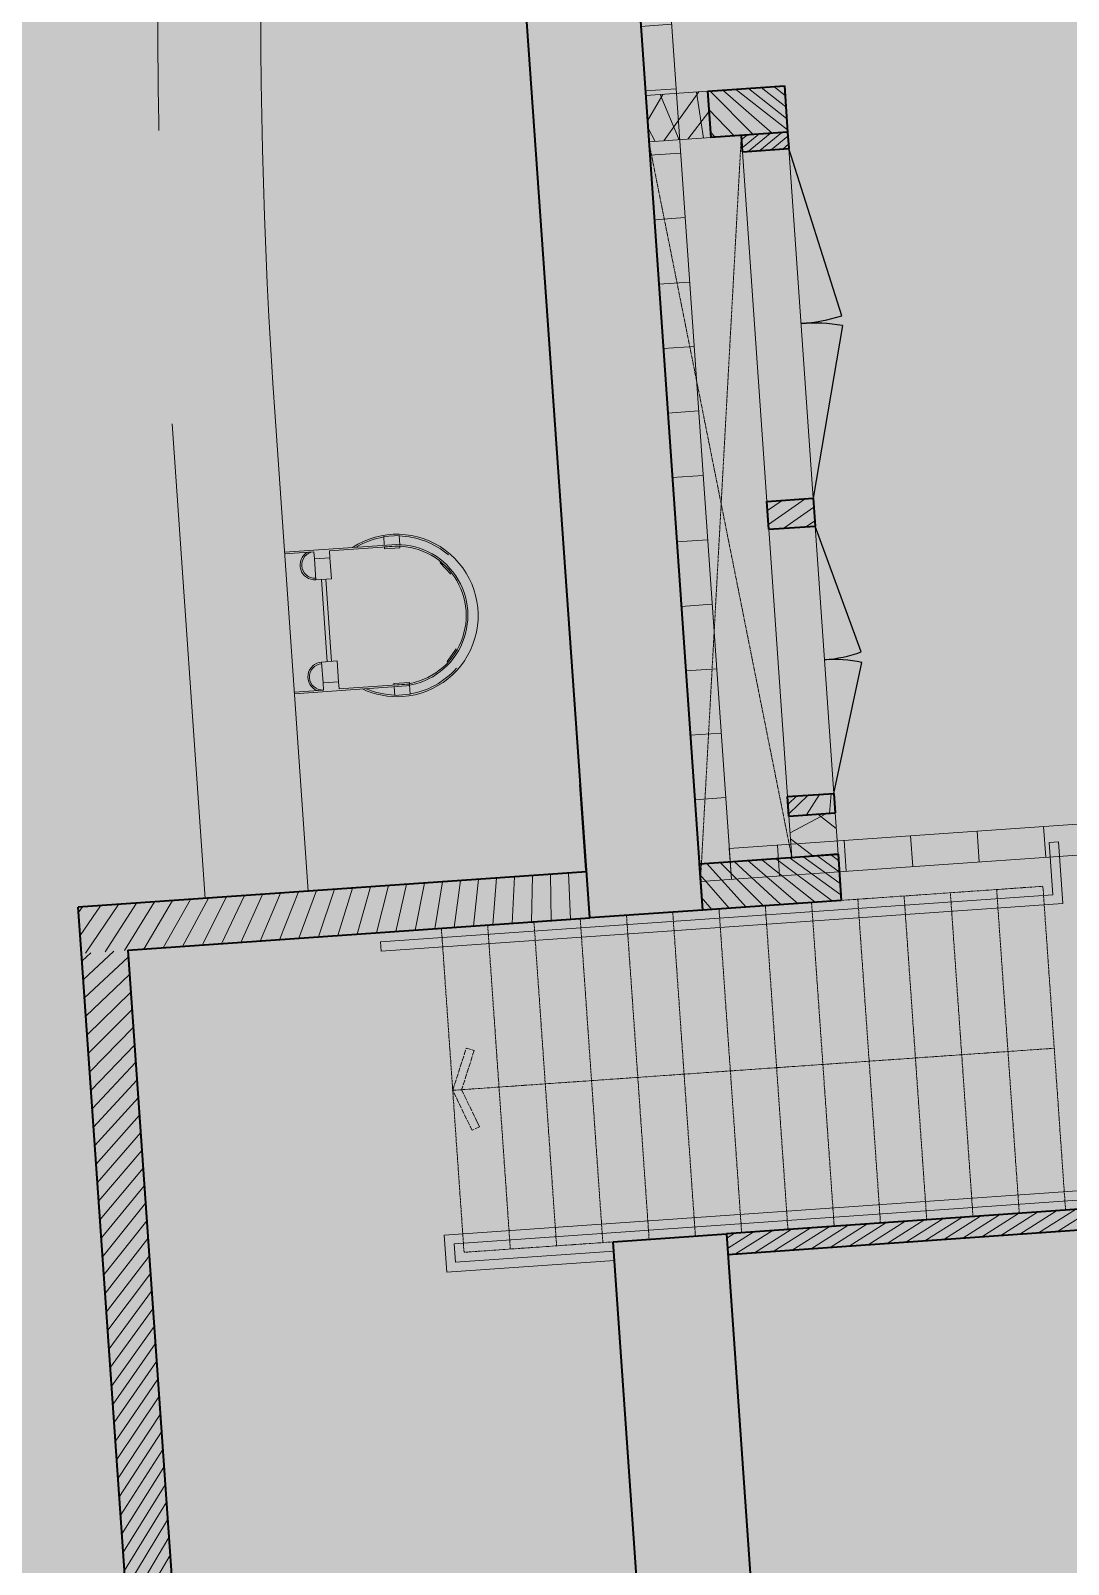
# Model space of a CAD drawing. Header units: millimetres. Extents: x 833941507 to 1669051331, y 817666127 to 1636299673.
# Drawn here: x 834508410 to 834513443, y 817993087 to 818000525 of the extents above; entities that cross this region are included whole.
import ezdxf

# ---------------------------------------------------------------- set-up
doc = ezdxf.new("R2010")
doc.units = ezdxf.units.MM
doc.header["$LTSCALE"] = 3
for name, pattern in [('3A35X-MADL-P-LT-B01-0$0$ACAD_ISO02W033', [5, 4, -1]), ('ACAD_ISO04W033', [10, 8, -1, 0, -1]), ('B0701', [2.34375, 1.5625, -0.78125]), ('DASH', [0.35, 0.25, -0.1])]:
    doc.linetypes.add(name, pattern=pattern)
for name, color, linetype, lineweight in [('ACM921__', 6, 'Continuous', 0), ('F-AFFFEQM', 6, 'Continuous', 9), ('Hatch (LTC&CB)', 252, 'Continuous', 35), ('UAJ-22INWA', 6, 'Continuous', 35), ('UAJ-22INWA-a', 1, 'Continuous', 13), ('UAJ-22INWA-h', 251, 'Continuous', 9), ('UAJ-23FLOR-a', 1, 'Continuous', 13), ('UAJ-23FLOR-h', 251, 'Continuous', 9), ('UAJ-24STAI-a', 9, '3A35X-MADL-P-LT-B01-0$0$ACAD_ISO02W033', 13), ('UAJ-24STAI-x', 9, 'ACAD_ISO04W033', 5), ('UAJ-25CEIL-y', 8, 'B0701', 9), ('UAJ-28STRU', 6, 'Continuous', 35), ('UAJ-32INFR', 7, 'Continuous', 25), ('UAJ-34RAIL-a', 1, 'Continuous', 13), ('UAJ-42INFI', 1, 'Continuous', 18)]:
    doc.layers.add(name, color=color, linetype=linetype, lineweight=lineweight)
pattern_1 = [(59.99999999999999, (0, 0), (-129.9038105676658, 75.00000000000001), []), (120, (0, 0), (-129.9038105676658, -74.99999999999997), [])]

# ---------------------------------------------------------------- blocks, each defined once
blk = doc.blocks.new('BOX_CUL_20171026')
at = {"layer": 'ACM921__', "linetype": 'DASH', "ltscale": 5}
blk.add_line((834509.0963144897, 817998.6181204667), (834509.2568715166, 817996.3165637809), dxfattribs=at)
at = {"layer": 'ACM921__', "ltscale": 25}
blk.add_line((834509.5951022914, 817998.6529159975), (834509.7556541861, 817996.3514328762), dxfattribs=at)
for radius in [32, 28.5]:
    blk.add_arc((834538.0260069832, 818000.6362612521), radius, 142.6489659040198, 183.9905017924145, dxfattribs=at)
at = {"layer": 'ACM921__', "linetype": 'DASH', "ltscale": 5}
for radius in [31.5, 29]:
    blk.add_arc((834538.0260069832, 818000.6362612521), radius, 142.6489659040198, 183.9905017924145, dxfattribs=at)
blk = doc.blocks.new('*U677')
at = {"layer": 'UAJ-22INWA-h'}
h = blk.add_hatch(dxfattribs=at)
h.set_pattern_fill('ANSI31', color=256, scale=20)
h.set_pattern_definition([(45, (24.99999826716464, -463.9232864782117), (-44.90128060534576, 44.90128060534577), [])])
h.paths.add_polyline_path([(5.572994155045308e-08, -967.4980280444629), (2.379921681949781e-07, 1503.574742537633), (224.9999983306435, 1503.574742314116), (224.9999986252185, -967.4980279103524)])
at = {"layer": 'UAJ-22INWA'}
for p, q in [((1.913305206795325e-07, -742.4982336452666), (8.898055624552068e-08, 1503.574742602653)), ((224.9999984051493, 1503.574742488486), (224.9999986103487, -967.8486681055248))]:
    blk.add_line(p, q, dxfattribs=at)
blk.add_lwpolyline([(5.572994155045308e-08, -967.4980280444629), (224.9999986252185, -967.4980280057202)], dxfattribs=at)
blk = doc.blocks.new('*U678')
at = {"layer": 'UAJ-22INWA-h'}
h = blk.add_hatch(dxfattribs=at)
h.set_pattern_fill('ANSI31', color=256, scale=20)
h.set_pattern_definition([(45, (24.99999840407875, -1612.441728738353), (-44.90128060534576, 44.90128060534577), [])])
h.paths.add_polyline_path([(1.926440518218442e-07, -2116.016470304604), (2.379921681949781e-07, 1503.574742537633), (224.9999983306435, 1503.574742314116), (224.9999987621326, -2116.016470170494)])
at = {"layer": 'UAJ-22INWA'}
for p, q in [((3.426342295040882e-07, -2132.434079042697), (8.898055624552068e-08, 1503.574742602653)), ((224.9999984051493, 1503.574742488486), (224.9999987457534, -2099.485026051572))]:
    blk.add_line(p, q, dxfattribs=at)
blk = doc.blocks.new('*U749')
at = {"layer": 'UAJ-23FLOR-h'}
h = blk.add_hatch(dxfattribs=at)
h.set_pattern_fill('ANSI31', color=256, scale=100, angle=315)
h.set_pattern_definition([(0, (-50.00000606759454, 35734.82401518896), (8.526512829121202e-14, 317.4999999999999), [])])
h.paths.add_polyline_path([(-1.887817205670217e-06, 15336.15401343189), (-2.133688383310073e-06, 21398.67000277993), (149.9999959394315, 21398.67000250493), (149.9999966621399, 15336.15401351452)])
at = {"layer": 'UAJ-22INWA-h'}
blk.add_lwpolyline([(-1.887817205670217e-06, 15336.15401343189), (149.9999966621399, 15336.15401341915)], dxfattribs=at)
at = {"layer": 'UAJ-23FLOR-h'}
for p, q in [((-1.737717525870504e-06, 15317.89926401614), (-2.282699995241444e-06, 21398.67000254151)), ((149.9999960139372, 21398.67021927231), (149.9999966472386, 15336.15607958676))]:
    blk.add_line(p, q, dxfattribs=at)
blk = doc.blocks.new('*U752')
at = {"layer": 'UAJ-23FLOR-h'}
h = blk.add_hatch(dxfattribs=at)
h.set_pattern_fill('ANSI31', color=256, scale=100, angle=315)
h.set_pattern_definition([(0, (-50.00000783039351, 50671.9913309471), (8.526512829121202e-14, 317.4999999999999), [])])
h.paths.add_polyline_path([(-2.960669718277131e-06, 24335.89192336768), (-2.841485212456973e-06, 27336.09940850583), (149.9999952494851, 27336.09940832728), (149.9999956071377, 24335.89192354675)])
at = {"layer": 'UAJ-22INWA-h'}
blk.add_lwpolyline([(-2.960669718277131e-06, 24335.89192336768), (149.9999956071377, 24335.89192345139)], dxfattribs=at)
at = {"layer": 'UAJ-23FLOR-h'}
for p, q in [((-2.811658106314749e-06, 24335.89192308581), (-2.990496824403588e-06, 27336.09940852315)), ((149.9999953239908, 27336.09962509466), (149.999995605665, 24185.69775755088))]:
    blk.add_line(p, q, dxfattribs=at)
blk = doc.blocks.new('*U761')
at = {"layer": 'UAJ-22INWA-h'}
h = blk.add_hatch(dxfattribs=at)
h.set_pattern_fill('CAS_ISOLATIE', color=256, scale=150)
h.set_pattern_definition(pattern_1)
h.paths.add_polyline_path([(0, 0), (300.0001100820011, 0), (300.0001100820011, 225.0000559271701), (0, 225.0000559271701)])
at = {"layer": 'UAJ-22INWA-a'}
blk.add_lwpolyline([(0, 0), (300.0001100820011, 0), (300.0001100820011, 225.0000559271701), (0, 225.0000559271701)], close=True, dxfattribs=at)
blk = doc.blocks.new('*U762')
at = {"layer": 'UAJ-22INWA-h'}
h = blk.add_hatch(dxfattribs=at)
h.set_pattern_fill('ANSI31', color=256, scale=20)
h.set_pattern_definition([(45, (24.99999885243005, -5373.483008910056), (-44.90128060534576, 44.90128060534577), [])])
h.paths.add_polyline_path([(2.413205493212445e-07, -2524.343694139511), (6.376670285135333e-07, -1849.139313799165), (224.9999987303183, -1849.139314022683), (224.999998810809, -2524.343694005401)])
at = {"layer": 'UAJ-22INWA'}
for p, q in [((3.902279731577889e-07, -2522.59570772914), (4.886554165701209e-07, -1849.139313835567)), ((224.9999988048241, -1849.139314003127), (224.9999987959079, -2524.343694078158))]:
    blk.add_line(p, q, dxfattribs=at)
for points in [[(4.09473642548619e-06, -1849.139314061119), (225.0000026642249, -1849.139314022377)], [(2.413205493212445e-07, -2524.343694139511), (224.999998810809, -2524.343694100769)]]:
    blk.add_lwpolyline(points, dxfattribs=at)
blk = doc.blocks.new('*U757')
at = {"layer": 'UAJ-22INWA-h'}
h = blk.add_hatch(dxfattribs=at)
h.set_pattern_fill('ANSI31', color=256, scale=20)
h.set_pattern_definition([(45, (24.99999881649518, -5072.039635727103), (-44.90128060534576, 44.90128060534577), [])])
h.paths.add_polyline_path([(2.053857315331697e-07, -2222.900842220515), (6.376669716701144e-07, -1849.138792535207), (224.9999987303183, -1849.138792758725), (224.9999987748742, -2222.900842086405)])
at = {"layer": 'UAJ-22INWA'}
for p, q in [((3.542931553697141e-07, -2221.152855810144), (4.88655359726702e-07, -1849.138792571609)), ((224.9999988048241, -1849.138792739169), (224.999998759973, -2222.900842159162))]:
    blk.add_line(p, q, dxfattribs=at)
for points in [[(4.094736368642771e-06, -1849.138792797161), (225.0000026642248, -1849.138792758419)], [(2.053857315331697e-07, -2222.900842220515), (224.9999987748742, -2222.900842181773)]]:
    blk.add_lwpolyline(points, dxfattribs=at)
blk = doc.blocks.new('*U758')
at = {"layer": 'UAJ-22INWA-h'}
h = blk.add_hatch(dxfattribs=at)
h.set_pattern_fill('ANSI31', color=256, scale=20)
h.set_pattern_definition([(45, (24.99999801350941, 1663.889491951405), (-44.90128060534576, 44.90128060534577), [])])
h.paths.add_polyline_path([(-2.136220587090065e-07, 1291.989174266724), (2.536889383009111e-07, 1371.900318656061), (224.9999983463403, 1371.900318432543), (224.9999983558665, 1291.989174400835)])
at = {"layer": 'UAJ-22INWA'}
for p, q in [((-6.46104467695042e-08, 1291.989174368724), (1.046773263574987e-07, 1371.900318619659)), ((224.9999984208461, 1371.900318452099), (224.9999983409653, 1291.989174328077))]:
    blk.add_line(p, q, dxfattribs=at)
blk.add_lwpolyline([(-2.136220587090065e-07, 1291.989174266724), (224.9999983558665, 1291.989174305467)], dxfattribs=at)
blk = doc.blocks.new('*U763')
at = {"layer": 'UAJ-22INWA-h'}
h = blk.add_hatch(dxfattribs=at)
h.set_pattern_fill('CAS_ISOLATIE', color=256, scale=150)
h.set_pattern_definition(pattern_1)
h.paths.add_polyline_path([(0, 0), (200.0010055767476, 0), (200.0010055767476, 225.0000559271701), (0, 225.0000559271701)])
at = {"layer": 'UAJ-22INWA-a'}
blk.add_lwpolyline([(0, 0), (200.0010055767476, 0), (200.0010055767476, 225.0000559271701), (0, 225.0000559271701)], close=True, dxfattribs=at)
blk = doc.blocks.new('*U776')
at = {"layer": 'UAJ-22INWA-h'}
h = blk.add_hatch(dxfattribs=at)
h.set_pattern_fill('ANSI31', color=256, scale=20)
h.set_pattern_definition([(45, (-100.0000015105299, -2328.757411770603), (-44.90128060534576, 44.90128060534577), [])])
h.paths.add_polyline_path([(2.189131294016988e-07, -2336.378804842715), (2.971144681396254e-07, 1007.621394118), (99.99999838976584, 1007.621393819977), (99.99999878840165, -2336.37880478311)])
at = {"layer": 'UAJ-22INWA'}
for p, q in [((3.679247413330699e-07, -2336.378804604296), (1.481028562082542e-07, 1007.621393879582)), ((99.99999846427161, 1007.621393844966), (99.9999987735005, -2336.378804892915))]:
    blk.add_line(p, q, dxfattribs=at)
blk = doc.blocks.new('DA1700')
at = {"layer": 'UAJ-32INFR'}
for p, q in [((826.1355825662613, 199.9999997615814), (2.384185791015625e-07, 1.192092895507812e-07)), ((873.8644181489944, 199.9999997615814), (1700.000000476837, 1.192092895507812e-07))]:
    blk.add_line(p, q, dxfattribs=at)
for centre, start, end in [((2.384185791015625e-07, 1.192092895507812e-07), 0, 13.60896023366104), ((1700.000000476837, 1.192092895507812e-07), 166.391039766339, 180)]:
    blk.add_arc(centre, 850.0000001361083, start, end, dxfattribs=at)
blk = doc.blocks.new('DA1300')
at = {"layer": 'UAJ-32INFR'}
for p, q in [((624.5798587799072, 180.0000004768372), (1.192092895507812e-07, 2.384185791015625e-07)), ((1300.000000119209, 1.192092895507812e-07), (675.4201414585114, 180.0000002384186))]:
    blk.add_line(p, q, dxfattribs=at)
for centre, start, end in [((1.192092895507812e-07, 2.384185791015625e-07), 0, 16.07664906849332), ((1300.000000119209, 1.192092895507812e-07), 163.9233509315067, 180)]:
    blk.add_arc(centre, 649.9999999895645, start, end, dxfattribs=at)
blk = doc.blocks.new('*U912')
at = {"layer": 'UAJ-22INWA-h'}
h = blk.add_hatch(dxfattribs=at)
h.set_pattern_fill('ANSI31', color=256, scale=20)
h.set_pattern_definition([(45, (24.99999844441243, -1950.784786725618), (-44.90128060534576, 44.90128060534577), [])])
h.paths.add_polyline_path([(5.098883093523909e-09, -542.7739600405523), (4.658710111016262e-07, -408.0108257136849), (224.9999985585224, -408.0108259372028), (224.9999985745874, -542.7739599064419)])
at = {"layer": 'UAJ-22INWA'}
for p, q in [((1.541104950330262e-07, -542.7739599385525), (3.168593991582138e-07, -408.010825750087)), ((224.9999986330282, -408.010825917647), (224.9999985596862, -542.7739599791992))]:
    blk.add_line(p, q, dxfattribs=at)
for points in [[(3.922940408074282e-06, -408.0108259756394), (225.0000024924289, -408.0108259368972)], [(5.098883093523909e-09, -542.7739600405523), (224.9999985745874, -542.7739600018097)]]:
    blk.add_lwpolyline(points, dxfattribs=at)
blk = doc.blocks.new('*U913')
at = {"layer": 'UAJ-22INWA-h'}
h = blk.add_hatch(dxfattribs=at)
h.set_pattern_fill('ANSI31', color=256, scale=20)
h.set_pattern_definition([(45, (24.99999878176024, -4780.661833488894), (-44.90128060534576, 44.90128060534577), [])])
h.paths.add_polyline_path([(1.71409510585363e-07, -1937.88787255046), (6.369081972934509e-07, -1842.773959967054), (224.9999987295596, -1842.773960190572), (224.999998740898, -1937.88787241635)])
at = {"layer": 'UAJ-22INWA'}
for p, q in [((3.204211225248653e-07, -1937.88787244846), (4.878965853500385e-07, -1842.773960003456)), ((224.9999988040653, -1842.773960171016), (224.9999987259969, -1937.887872489107))]:
    blk.add_line(p, q, dxfattribs=at)
for points in [[(4.093977594266107e-06, -1842.773960229008), (225.0000026634661, -1842.773960190266)], [(1.71409510585363e-07, -1937.88787255046), (224.999998740898, -1937.887872511717)]]:
    blk.add_lwpolyline(points, dxfattribs=at)
blk = doc.blocks.new('GBP-LTC-LB01')
at = {"layer": 'UAJ-23FLOR-h'}
h = blk.add_hatch(dxfattribs=at)
h.set_pattern_fill('EARTH,_O', color=256, scale=180, angle=45.00000010501341)
h.set_pattern_definition([(48.99890852053534, (834576001.761157, 818046085.3420337), (-112.7268618952272, 1612.510668059984), [1143, -1143]), (48.99890852053534, (834575678.2791204, 818046366.5514973), (-112.7268618952272, 1612.510668059984), [1143, -1143]), (48.99890852053534, (834575354.7970834, 818046647.760961), (-112.7268618952272, 1612.510668059984), [1143, -1143]), (138.9989085205353, (834575340.7062259, 818046849.3247945), (-1612.510668059984, -112.7268618952272), [1143, -1143]), (138.9989085205353, (834575621.9156895, 818047172.8068315), (-1612.510668059984, -112.7268618952272), [1143, -1143]), (138.9989085205353, (834575903.1251531, 818047496.2888683), (-1612.510668059984, -112.7268618952272), [1143, -1143])])
h.paths.add_polyline_path([(834572173.0526648, 818200349.1682475), (834310583.7401848, 818182062.0839702), (834331502.2393942, 817882831.6918911), (834364939.6873164, 817885169.2259957), (834473095.7001734, 818011283.5998719), (834480533.7001572, 818020120.3998857), (834485095.050147, 818025709.5498941), (834491375.7001324, 818033618.9999057), (834497063.4001188, 818041012.999916), (834493145.8001142, 818043678.6999089), (834512788.5000582, 818074029.2499447), (834518712.4500408, 818083675.2499557), (834526231.3000174, 818096325.0999695), (834534646.0499907, 818111073.0499848), (834545955.9999523, 818131981.3000056), (834557204.5999117, 818154198.8000262), (834564039.9998856, 818168496.8000388), (834570941.1648417, 818183576.4266495), (834578367.7999997, 818200696.3)])
h.paths.add_polyline_path([(834382131.3063979, 817956469.9755309), (834418268.7298656, 817958996.0684958), (834422062.4129677, 817963855.9029621), (834428403.0430198, 817964299.3786768), (834467239.2037573, 818010695.5815835), (834466445.2064853, 818021738.794587), (834476097.7213831, 818035709.0329579), (834485267.1005058, 818048983.1978921), (834487014.8928652, 818051460.4309663), (834497268.3342452, 818067303.4232484), (834492893.3757939, 818129890.0851053), (834448056.5937514, 818126755.6608665), (834416896.5816393, 818105052.1136897), (834382061.3702741, 818080788.9948437), (834386167.4497714, 818022059.1642565), (834377588.3843737, 818021459.4669156)], flags=16)
edge = h.paths.add_edge_path(flags=16)
edge.add_line((834540292.2872467, 818142076.0699883), (834533466.3205868, 818141614.1342163))
edge.add_line((834533466.3205867, 818141614.1342163), (834523258.01233, 818143862.7104174))
edge.add_line((834523258.01233, 818143862.7104174), (834525896.867722, 818155838.9349334))
edge.add_arc((834558382.4304729, 818267025.4493066), 115835.0239163238, 237.2183980957774, 253.7131265722631, ccw=False)
edge.add_line((834495664.9154892, 818169638.2526121), (834498267.5884769, 818132356.9750829))
edge.add_line((834498267.5884771, 818132356.9750829), (834496346.4194225, 818130135.0090942))
edge.add_line((834496346.4194226, 818130135.0090942), (834492879.879452, 818129892.6713651))
edge.add_line((834492879.8794518, 818129892.6713651), (834494229.5832878, 818110587.6218635))
edge.add_line((834494229.5832882, 818110587.6218635), (834496326.133695, 818110708.3844534))
edge.add_line((834496326.1336946, 818110708.3844534), (834498420.2073777, 818080753.5549031))
edge.add_line((834498420.2073779, 818080753.5549031), (834498046.1188868, 818080727.4032354))
edge.add_line((834498046.118887, 818080727.4032354), (834498254.5151165, 818077746.3837949))
edge.add_line((834498254.5151162, 818077746.3837949), (834503061.0860548, 818078082.4001414))
edge.add_line((834503061.0860548, 818078082.4001414), (834504979.5219883, 818081212.101532))
edge.add_line((834504979.5219884, 818081212.101532), (834509429.0185915, 818088470.9260026))
edge.add_line((834509429.0185914, 818088470.9260026), (834515217.1570119, 818097913.5886871))
edge.add_line((834515217.157012, 818097913.5886871), (834526067.4346461, 818116415.5426326))
edge.add_line((834526067.4346461, 818116415.5426326), (834532489.1994565, 818127888.6839589))
edge.add_line((834532489.1994562, 818127888.6839589), (834534830.89787, 818132146.3035389))
edge.add_line((834534830.8978701, 818132146.3035389), (834540292.2872465, 818142076.0699883))
h = blk.add_hatch(dxfattribs=at)
h.set_pattern_fill('EARTH,_O', color=256, scale=180, angle=45.00000010501341)
h.set_pattern_definition([(45.00000010501341, (-1082349.699177861, 54794.90315568447), (-2.96267069188616e-06, 1616.446101792448), [1143, -1143]), (45.00000010501341, (-1082652.782822503, 55097.98679921505), (-2.96267069188616e-06, 1616.446101792448), [1143, -1143]), (45.00000010501341, (-1082955.866467144, 55401.07044274564), (-2.96267069188616e-06, 1616.446101792448), [1143, -1143]), (135.0000001050134, (-1082955.866467515, 55603.12620546969), (-1616.446101792448, -2.96267069188616e-06), [1143, -1143]), (135.0000001050134, (-1082652.782823984, 55906.20985011128), (-1616.446101792448, -2.96267069188616e-06), [1143, -1143]), (135.0000001050134, (-1082349.699180454, 56209.29349475286), (-1616.446101792448, -2.96267069188616e-06), [1143, -1143])])
h.paths.add_polyline_path([(834669469.2548146, 818015499.1701102), (834651080.8176275, 818014213.7929552), (834651091.333055, 818014066.030459), (834669479.7621983, 818015351.5226754)], flags=16)
edge = h.paths.add_edge_path()
edge.add_arc((834611763.613195, 818123015.0723449), 22001.28373588376, 94.00071865262937, 118.6886834190998)
edge.add_line((834601201.8916234, 818142315.5004095), (834593918.3367147, 818141228.3801512))
edge.add_arc((834611768.400262, 818123014.0298539), 25502.69251264854, 93.99715914630349, 134.4212748451599, ccw=False)
edge.add_line((834609990.6837641, 818148454.6872638), (834618164.3568528, 818149025.8389109))
edge.add_line((834618164.3568528, 818149025.8389109), (834618408.292444, 818145534.9100552))
edge.add_line((834618408.292444, 818145534.9100552), (834616365.4114578, 818145392.1596863))
edge.add_line((834616365.4114578, 818145392.1596863), (834616609.385029, 818141900.6873076))
edge.add_line((834616609.385029, 818141900.6873076), (834611621.5474902, 818141552.1522465))
edge.add_line((834611621.5474902, 818141552.1522465), (834611377.6128702, 818145043.0672039))
edge.add_line((834611377.6128702, 818145043.0672039), (834610228.6059371, 818144962.7428077))
h.paths.add_polyline_path([(834673232.9366938, 818197365.8783082), (834607546.4897544, 818192773.8917836), (834599172.4998745, 818174435.3001034), (834588349.0999149, 818152374.5000834), (834578621.5499489, 818133890.6500655), (834568418.2999822, 818115665.3000468), (834556456.700019, 818095618.300025), (834546606.4000474, 818080041.600007), (834532219.3000866, 818058623.7499806), (834523692.1501086, 818046595.7499651), (834515683.5001286, 818035708.4999502), (834508244.2001468, 818025929.8999366), (834500656.3001646, 818016266.0999228), (834489786.8001888, 818002934.0999027), (834483448.3002025, 817995421.2998908), (834478637.6002128, 817989841.6998823), (834458453.7502539, 817967379.2998452), (834441506.4997879, 817949096.357832), (834383075.7479855, 817886437.0757562), (834482026.687943, 817893354.5055006), (834551919.0356153, 817920008.6018127), (834634905.1297382, 817930637.1330649), (834634022.9972101, 817939309.3515325), (834633770.0685325, 817941795.8857912), (834633577.6912351, 817943687.0236263), (834508697.0405153, 817930983.6118022), (834507053.464672, 817930191.4384525), (834506409.4608335, 817939426.9553951), (834507656.9383341, 817945566.7269546), (834503417.0808368, 818006767.0327235), (834503064.3680854, 818011762.6720035), (834514052.9096247, 818025791.9353799), (834520784.6504849, 818034889.3491884), (834526318.8615147, 818042436.9444461), (834532381.6860782, 818050705.6283545), (834536345.7196504, 818056472.6778568), (834542258.4127678, 818065225.6191521), (834550405.86193, 818077286.9078631), (834561578.9964366, 818095001.9633045), (834574522.6610527, 818117080.0346472), (834587768.8781933, 818140310.2095475), (834609774.1305691, 818143594.9757913), (834610001.9653326, 818140335.8947712), (834634252.5395212, 818142031.4686226), (834636806.8958616, 818105492.469254), (834642791.4816118, 818105913.7478601), (834646278.5594581, 818056032.5832597), (834640293.170484, 818055614.1586573), (834643382.3380679, 818011424.9081372), (834641138.4146172, 818011267.9554363), (834645775.7848747, 817944927.8676329), (834639048.3570181, 817944243.5239328), (834640362.1165634, 817931328.1108725), (834651070.3910474, 817932706.91456), (834650587.6677916, 817936476.1291044), (834685105.7378002, 817940896.8578628), (834685588.4610578, 817937127.6433052), (834691373.7890701, 817937868.5701854)])
at = {"layer": 'UAJ-24STAI-x'}
blk.add_hatch(color=256, dxfattribs=at).paths.add_polyline_path([(834510550.8462719, 817995191.552643), (834510457.0927533, 817995385.486337), (834510522.9496492, 817995590.57868), (834510561.0343412, 817995578.3493617), (834510500.0691723, 817995388.4908953), (834510586.8588547, 817995208.9622344)])
at = {"layer": 'F-AFFFEQM'}
for p, q in [((834509640.7789402, 817997995.2601336, -1.396983861909959e-06), (834510162.4635415, 817998031.7299141, -1.396983861909959e-06)), ((834510163.0214419, 817998023.7493907, -1.396983861909959e-06), (834509858.7640023, 817998002.479448, -1.396983861909959e-06)), ((834510122.112319, 817998071.2062625, -1.396983861909959e-06), (834510196.9297218, 817998076.4365765, -1.396983861909959e-06)), ((834510122.125864, 817998071.012503, -1.396983861909959e-06), (834510125.0548401, 817998029.1147572, -1.396983861909959e-06)), ((834510125.61274, 817998021.1342341, -1.396983861909959e-06), (834510200.4301434, 817998026.3645481, -1.396983861909959e-06)), ((834510126.3101149, 817998011.1585804, -1.396983861909959e-06), (834510125.61274, 817998021.1342341, -1.396983861909959e-06)), ((834510200.1145735, 817998030.8786443, -1.396983861909959e-06), (834510196.9432669, 817998076.2428168, -1.396983861909959e-06)), ((834510200.4301434, 817998026.3645481, -1.396983861909959e-06), (834510201.1275187, 817998016.3888947, -1.396983861909959e-06)), ((834509783.946599, 817997997.2491342, -1.396983861909959e-06), (834509641.3368406, 817997987.27961, -1.396983861909959e-06)), ((834509786.3477488, 817997962.9017102, -1.396983861909959e-06), (834509783.946599, 817997997.2491337, -1.396983861909959e-06)), ((834509861.1651516, 817997968.1320249, -1.396983861909959e-06), (834509786.3477488, 817997962.9017104, -1.396983861909959e-06)), ((834509786.3477488, 817997962.9017102, -1.396983861909959e-06), (834509793.4330812, 817997861.5490686, -1.396983861909959e-06)), ((834509858.7640018, 817998002.4794477, -1.396983861909959e-06), (834509861.1651516, 817997968.1320249, -1.396983861909959e-06)), ((834509868.250484, 817997866.7793828, -1.396983861909959e-06), (834509861.1651516, 817997968.1320249, -1.396983861909959e-06)), ((834510201.1275187, 817998016.3888947, -1.396983861909959e-06), (834510126.3101149, 817998011.1585804, -1.396983861909959e-06)), ((834510396.3540349, 817997943.3554507, -1.396983861909959e-06), (834510402.1088591, 817997948.912609, -1.396983861909959e-06)), ((834510448.4523873, 817997889.4039763, -1.396983861909959e-06), (834510396.3540349, 817997943.3554507, -1.396983861909959e-06)), ((834509868.250484, 817997866.7793828, -1.396983861909959e-06), (834509793.4330812, 817997861.5490686, -1.396983861909959e-06)), ((834509848.761137, 817997464.4406995, -1.396983861909959e-06), (834509820.8661284, 817997863.4668502, -1.396983861909959e-06)), ((834509840.8174362, 817997864.8616005, -1.396983861909959e-06), (834509868.7124448, 817997465.8354508, -1.396983861909959e-06)), ((834510429.7478967, 817997465.3793007, -1.396983861909959e-06), (834510473.8380871, 817997526.0510002, -1.396983861909959e-06)), ((834509896.1454926, 817997467.7532321, -1.396983861909959e-06), (834509821.3280892, 817997462.5229183, -1.396983861909959e-06)), ((834509821.3280892, 817997462.5229183, -1.396983861909959e-06), (834509828.4134212, 817997361.170276, -1.396983861909959e-06)), ((834509903.2308245, 817997366.4005908, -1.396983861909959e-06), (834509896.1454926, 817997467.7532321, -1.396983861909959e-06)), ((834510436.2195449, 817997460.6763471, -1.396983861909959e-06), (834510429.7478967, 817997465.3793007, -1.396983861909959e-06)), ((834509828.4134207, 817997361.1702758, -1.396983861909959e-06), (834509903.2308245, 817997366.4005903, -1.396983861909959e-06)), ((834509830.8145714, 817997326.8228532, -1.396983861909959e-06), (834509828.4134212, 817997361.170276, -1.396983861909959e-06)), ((834509903.2308245, 817997366.4005908, -1.396983861909959e-06), (834509905.6319742, 817997332.0531677, -1.396983861909959e-06)), ((834509905.6319742, 817997332.0531679, -1.396983861909959e-06), (834510209.8894134, 817997353.3231107, -1.396983861909959e-06)), ((834510171.9206324, 817997358.7196509, -1.396983861909959e-06), (834510246.7380357, 817997363.9499646, -1.396983861909959e-06)), ((834510172.4785328, 817997350.7391278, -1.396983861909959e-06), (834510171.9206324, 817997358.7196513, -1.396983861909959e-06)), ((834510247.2959361, 817997355.969442, -1.396983861909959e-06), (834510172.4785328, 817997350.7391275, -1.396983861909959e-06)), ((834510246.7380357, 817997363.9499646, -1.396983861909959e-06), (834510247.2959356, 817997355.9694415, -1.396983861909959e-06)), ((834510250.7828121, 817997306.0911733, -1.396983861909959e-06), (834510247.6136856, 817997351.4241716, -1.396983861909959e-06)), ((834509688.2048287, 817997316.8533314, -1.396983861909959e-06), (834509830.8145714, 817997326.8228532, -1.396983861909959e-06)), ((834510210.4473138, 817997345.3425878, -1.396983861909959e-06), (834509688.7627292, 817997308.8728088, -1.396983861909959e-06)), ((834510173.0386124, 817997342.7274307, -1.396983861909959e-06), (834510175.9654083, 817997300.8608593, -1.396983861909959e-06)), ((834510250.7828121, 817997306.0911733, -1.396983861909959e-06), (834510175.9654083, 817997300.8608593, -1.396983861909959e-06))]:
    blk.add_line(p, q, dxfattribs=at)
for centre, radius, start, end in [((834510186.4554272, 817997688.5362507, -1.396983861909959e-06), 394.0312500000247, 273.9989064624501, 123.1772673148374), ((834510186.4554272, 817997688.5362507, -1.396983861909959e-06), 386.0312500000249, 99.59214711791712, 120.6258652403937), ((834510186.4554272, 817997688.5362507, -1.396983861909959e-06), 344.0312500000013, 273.9989064624501, 93.99890646245015), ((834510186.4554272, 817997688.5362507, -1.396983861909959e-06), 336.0312500000008, 273.9989064624501, 93.99890646245015), ((834510186.4554272, 817997688.5362507, -1.396983861909959e-06), 386.0312500000248, 49.59310962569319, 88.40469882456384), ((834509788.4119797, 817997933.3737754, -1.396983861909959e-06), 71.99999999999973, 120.0857195978264, 273.9989064624501), ((834509788.4119797, 817997933.3737754, -1.396983861909959e-06), 63.99999999999989, 93.99890646245015, 273.9989064624501), ((834509826.3491902, 817997390.6982113, -1.396983861909959e-06), 71.99999999999986, 93.99890646245015, 247.9121321813524), ((834509826.3491902, 817997390.6982113, -1.396983861909959e-06), 63.99999999999987, 93.99890646245015, 273.9989064624501), ((834510186.4554272, 817997688.5362507, -1.396983861909959e-06), 386.0312500000244, 279.5931169043227, 318.3998596650044), ((834510186.4554272, 817997688.5362507, -1.396983861909959e-06), 394.0312500000248, 244.8205874051721, 273.9989064624501), ((834510186.4554272, 817997688.5362507, -1.396983861909959e-06), 386.0312500000248, 247.3719633072018, 268.4056827529383)]:
    blk.add_arc(centre, radius, start, end, dxfattribs=at)
at = {"layer": 'UAJ-22INWA'}
blk.add_line((834511104.9248036, 817996452.8448751, 3.263954795329482e-08), (834511075.8026346, 817996869.4256738, 1.965541237769486e-06), dxfattribs=at)
at = {"layer": 'UAJ-23FLOR-a'}
for p, q in [((834511981.2787822, 817998241.1590765), (834511862.71625, 817999937.0196035)), ((834512205.7205436, 817998256.8504514), (834512087.1774557, 817999952.7123375)), ((834512081.342985, 817996809.8895677), (834511990.6775182, 817998106.7240883)), ((834512305.7871684, 817996825.581112), (834512215.1365719, 817998122.4166718))]:
    blk.add_line(p, q, dxfattribs=at)
at = {"layer": 'UAJ-24STAI-a'}
for p, q in [((834512342.0689895, 817996306.7331959), (834513320.0578591, 817996375.0555937)), ((834512532.0756931, 817994741.125844), (834512422.2490104, 817996312.2919797)), ((834512756.5280015, 817994756.8153703), (834512646.7013189, 817996327.981506)), ((834512980.98031, 817994772.5048966), (834512871.1536273, 817996343.6710323)), ((834513205.4326184, 817994788.194423), (834513095.6059357, 817996359.3605586)), ((834513429.8849268, 817994803.8839493), (834513320.0578591, 817996375.0555937)), ((834511634.2664595, 817994678.3677387), (834511524.4397768, 817996249.5338744)), ((834511858.7187679, 817994694.057265), (834511748.8920852, 817996265.2234007)), ((834512083.1710763, 817994709.7467914), (834511973.3443936, 817996280.912927)), ((834512307.6233847, 817994725.4363177), (834512197.796702, 817996296.6024534)), ((834510512.0049174, 817994599.9201071), (834510402.1782347, 817996171.0862428)), ((834510736.4572258, 817994615.6096334), (834510626.6305431, 817996186.7757691)), ((834510960.9095342, 817994631.2991598), (834510851.0828515, 817996202.4652954)), ((834511185.3618426, 817994646.9886861), (834511075.53516, 817996218.1548218)), ((834511409.814151, 817994662.6782124), (834511299.9874684, 817996233.8443481)), ((834513374.971393, 817995589.4697714), (834510457.0927533, 817995385.486337)), ((834511235.2401334, 817994650.4752475), (834510512.0049174, 817994599.920107))]:
    blk.add_line(p, q, dxfattribs=at)
at = {"layer": 'UAJ-24STAI-x'}
blk.add_lwpolyline([(834510550.8462719, 817995191.552643), (834510457.0927533, 817995385.486337), (834510522.9496492, 817995590.57868), (834510561.0343412, 817995578.3493617), (834510500.0691723, 817995388.4908953), (834510586.8588547, 817995208.9622344), (834510550.8462719, 817995191.552643)], dxfattribs=at)
at = {"layer": 'UAJ-25CEIL-y'}
for p, q in [((834511410.5020622, 817999975.4852384), (834512101.9250816, 817996515.4932497)), ((834511659.4876078, 817996409.3658059), (834511857.1430343, 818000016.7361655))]:
    blk.add_line(p, q, dxfattribs=at)
at = {"layer": 'UAJ-34RAIL-a'}
for p, q in [((834513350.9866391, 817996587.730814), (834513368.7698102, 817996333.3516506)), ((834513395.8770801, 817996590.8690206), (834513416.7984577, 817996291.5994165)), ((834513722.8840128, 817994914.5868018), (834510415.9495949, 817994683.4050294)), ((834513726.0222197, 817994869.6963612), (834510463.9782419, 817994641.6527953)), ((834510415.9495949, 817994683.4050294), (834510428.5013912, 817994503.8580029)), ((834510463.9782419, 817994641.6527953), (834510470.2536253, 817994551.8866502)), ((834511238.3398198, 817994605.5821139), (834510470.2536253, 817994551.8866502)), ((834511241.4780267, 817994560.6916734), (834510428.5013912, 817994503.8580029))]:
    blk.add_line(p, q, dxfattribs=at)
at = {"layer": 'UAJ-42INFI'}
for p, q in [((834513395.8770801, 817996590.8690206), (834513350.9866391, 817996587.730814)), ((834513368.7698102, 817996333.3516506), (834510106.7311255, 817996105.3086314)), ((834513416.7984577, 817996291.5994165), (834510109.8693324, 817996060.4181908)), ((834510106.7311255, 817996105.3086315, -1.932901689816191e-06), (834510109.8693324, 817996060.418191, -1.932901689816191e-06))]:
    blk.add_line(p, q, dxfattribs=at)
at = {"ltscale": 10, "xscale": 1000, "yscale": 1000, "zscale": 1000}
blk.add_blockref('BOX_CUL_20171026', (0, 0), dxfattribs=at)
for name, p, rotation in [('*U761', (834511693.053883, 818000230.8131378), 183.9992068011925), ('*U763', (834512326.3772659, 817996531.1853533), 93.99920690628852)]:
    blk.add_blockref(name, p, dxfattribs=dict(rotation=rotation))
at = {"layer": 'UAJ-22INWA'}
for name, p, rotation in [('*U757', (834513910.5420008, 818000385.8441064), 273.9992068073333), ('*U758', (834511952.8230165, 817998648.1764024), 3.999206806482996), ('*U912', (834511952.8230165, 817998648.1764023), 3.999206806482996), ('*U913', (834511952.8230165, 817998648.1764024), 3.999206806482996), ('*U762', (834514171.0135791, 817996660.1492283), 273.9992068073333), ('*U678', (834508761.273597, 817994549.1426641), 3.998150187369995)]:
    blk.add_blockref(name, p, dxfattribs=dict(at, rotation=rotation))
at = {"layer": 'UAJ-22INWA', "xscale": -1}
for name, p, rotation in [('*U677', (834509621.581954, 817996116.5109664), 273.9989498441466), ('*U776', (834512790.286263, 817994759.2002939), 93.99920677917413)]:
    blk.add_blockref(name, p, dxfattribs=dict(at, rotation=rotation))
at = {"layer": 'UAJ-23FLOR-a', "lineweight": 20}
for name, p, rotation in [('*U749', (834510316.3348889, 818017755.7552254), 183.998908524081), ('*U752', (834487521.539831, 817994861.4124142), 273.9989085240808)]:
    blk.add_blockref(name, p, dxfattribs=dict(at, rotation=rotation))
at = {"layer": 'UAJ-32INFR', "rotation": 273.9985500058564}
for name, p in [('DA1700', (834512087.1774555, 817999952.7123379)), ('DA1300', (834512215.1365716, 817998122.416672))]:
    blk.add_blockref(name, p, dxfattribs=at)
blk = doc.blocks.new('GBP-STR-B01-L1')
at = {"layer": 'UAJ-28STRU'}
blk.add_lwpolyline([(834511121.495986, 817996221.3675472), (834510684.9836777, 818002433.048502, -0.1333190951197793), (834515306.5034293, 818015936.3584238), (834515368.8995819, 818015043.8281531, 0.1253364835101945), (834511237.425626, 818002451.3118548), (834511668.1839823, 817996259.5852296)], format="xyb", close=True, dxfattribs=at)
blk.add_lwpolyline([(834511235.2401332, 817994650.4752477), (834511785.1248786, 817994688.9164085), (834513907.1071815, 817964251.4228535), (834513357.2224361, 817964212.9816928)], close=True, dxfattribs=at)

msp = doc.modelspace()

# ---------------------------------------------------------------- hatches: boundary and pattern name
at = {"layer": 'Hatch (LTC&CB)'}
h = msp.add_hatch(dxfattribs=at)
h.set_pattern_fill('ANSI38', color=256, scale=100)
h.set_pattern_definition([(318.9998376927443, (834479093.7342951, 818230174.1493032), (208.2994204990571, 239.6197016519238), []), (48.99983769274426, (834479093.7342951, 818230174.1493032), (176.9791393461904, 687.5388238029047), [793.75, -476.25])])
edge = h.paths.add_edge_path()
edge.add_line((834601196.1932279, 818142314.5248821), (834603754.2640262, 818142696.3710381))
edge.add_line((834603754.2640262, 818142696.3710381), (834603901.899728, 818141707.3292294))
edge.add_line((834603901.899728, 818141707.3292294), (834603810.4683098, 818141693.6886882))
edge.add_arc((834611763.2944388, 818123016.3620529), 20299.99935169609, 113.0643579575305, 141.3575808429331)
edge.add_line((834595907.8101043, 818135692.8596053), (834595395.44903, 818135656.8608108))
edge.add_line((834595395.44903, 818135656.8608108), (834583111.7173193, 818114341.0318873))
edge.add_line((834583111.7173193, 818114341.0318873), (834578121.5842528, 818106513.8910732))
edge.add_line((834578121.5842528, 818106513.8910732), (834575731.6542978, 818102809.499759))
edge.add_line((834575731.6542978, 818102809.499759), (834574387.4489166, 818100725.9814435))
edge.add_line((834574387.4489166, 818100725.9814435), (834573113.9765022, 818098752.0992287))
edge.add_line((834573113.9765022, 818098752.0992287), (834573145.2547638, 818098730.6477773))
edge.add_line((834573145.2547638, 818098730.6477773), (834569989.114683, 818093770.2015171))
edge.add_line((834569989.114683, 818093770.2015171), (834566534.9997851, 818088385.676982))
edge.add_line((834566534.9997851, 818088385.676982), (834566514.0877519, 818088398.2967066))
edge.add_line((834566514.0877519, 818088398.2967066), (834558743.6087797, 818076256.6317656))
edge.add_line((834558743.6087797, 818076256.6317656), (834557653.4005865, 818074495.7072132))
edge.add_line((834557653.4005865, 818074495.7072132), (834553498.9169745, 818068288.5571573))
edge.add_line((834553498.9169745, 818068288.5571573), (834548580.861871, 818060932.1282293))
edge.add_line((834548580.861871, 818060932.1282293), (834544328.2635252, 818054726.3367485))
edge.add_line((834544328.2635252, 818054726.3367485), (834544332.1488035, 818054704.6644962))
edge.add_line((834544332.1488035, 818054704.6644962), (834540324.5978602, 818048716.6949816))
edge.add_line((834540324.5978602, 818048716.6949816), (834541041.3244038, 818048232.540333))
edge.add_line((834541041.3244038, 818048232.540333), (834540089.7288045, 818046823.8296406))
edge.add_line((834540089.7288045, 818046823.8296406), (834539737.5511322, 818047061.7285419))
edge.add_line((834539737.5511322, 818047061.7285419), (834533115.7546033, 818038377.7374016))
edge.add_line((834533115.7546033, 818038377.7374016), (834515220.9619001, 818015146.6305978))
edge.add_arc((834538026.0069846, 818000636.2612507), 27029.99999804167, 147.5322628657497, 176.1870880981713)
edge.add_line((834511055.837681, 818002433.7226919), (834511444.9861017, 817996891.2334589))
edge.add_line((834511444.9861017, 817996891.2334589), (834511474.1084727, 817996474.6528435))
edge.add_line((834511474.1084727, 817996474.6528435), (834508641.2167096, 817996276.6106825))
edge.add_line((834508641.2167096, 817996276.6106825), (834508910.6816144, 817992422.053122))
edge.add_line((834508910.6816144, 817992422.053122), (834511353.3752296, 817992955.9577066))
edge.add_line((834511353.3752296, 817992955.9577066), (834513357.6638721, 817964213.0085849))
edge.add_line((834513357.6638721, 817964213.0085849), (834513308.9477361, 817964209.6026397))
edge.add_line((834513308.9477361, 817964209.6026397), (834513879.4049544, 817955918.7523347))
edge.add_line((834513879.4049544, 817955918.7523347), (834514876.6139696, 817955988.4575205))
edge.add_line((834514876.6139696, 817955988.4575205), (834515053.0661077, 817953464.409199))
edge.add_arc((834528221.0653924, 817954382.9922421), 13199.99999874826, 183.9904169536054, 259.8372334186261)
edge.add_line((834525891.9897077, 817941390.0939349), (834525974.5254321, 817940578.7091386))
edge.add_line((834525974.5254321, 817940578.7091386), (834555356.336757, 817943567.4939791))
edge.add_line((834555356.336757, 817943567.4939791), (834594711.6949315, 817947570.8029128))
edge.add_line((834594711.6949315, 817947570.8029128), (834594754.1988673, 817947152.9591447))
edge.add_line((834594754.1988673, 817947152.9591447), (834616096.9028597, 817949323.9834652))
edge.add_line((834616096.9028597, 817949323.9834652), (834631854.2065201, 817950926.8492302))
edge.add_line((834631854.2065201, 817950926.8492302), (834631836.7081357, 817951177.1563083))
edge.add_line((834631836.7081357, 817951177.1563083), (834639760.382062, 817951731.0818821))
edge.add_line((834639760.382062, 817951731.0818821), (834640506.9704407, 817944391.5874598))
edge.add_line((834640506.9704407, 817944391.5874598), (834508703.5709968, 817930984.2761916))
edge.add_line((834508703.5709968, 817930984.2761916), (834508663.5146245, 817930982.1632618))
edge.add_line((834508663.5146245, 817930982.1632618), (834507053.4646711, 817930191.4384522))
edge.add_line((834507053.4646711, 817930191.4384522), (834506409.4608326, 817939426.9553951))
edge.add_line((834506409.4608326, 817939426.9553951), (834507674.9508276, 817945699.3234407))
edge.add_line((834507674.9508276, 817945699.3234407), (834503067.5031257, 818011766.6800821))
edge.add_line((834503067.5031257, 818011766.6800821), (834515005.9420724, 818027008.3036696))
edge.add_line((834515005.9420724, 818027008.3036696), (834526318.8603592, 818042436.9452374))
edge.add_line((834526318.8603592, 818042436.9452374), (834533248.4343333, 818051887.545926))
edge.add_line((834533248.4343333, 818051887.545926), (834545204.9352987, 818069586.3738981))
edge.add_line((834545204.9352987, 818069586.3738981), (834551695.4067936, 818079200.6226892))
edge.add_line((834551695.4067936, 818079200.6226892), (834551700.6621838, 818079300.5666262))
edge.add_line((834551700.6621838, 818079300.5666262), (834554860.111537, 818084257.5104706))
edge.add_line((834554860.111537, 818084257.5104706), (834556162.9385583, 818086301.5433419))
edge.add_line((834556162.9385583, 818086301.5433419), (834561579.1108731, 818095002.152886))
edge.add_line((834561579.1108731, 818095002.152886), (834564610.1881032, 818100023.5882319))
edge.add_line((834564610.1881032, 818100023.5882319), (834566711.8413072, 818103505.2825594))
edge.add_line((834566711.8413072, 818103505.2825594), (834567220.9571147, 818104369.6755948))
edge.add_line((834567220.9571147, 818104369.6755948), (834571219.8492384, 818111331.3275263))
edge.add_line((834571219.8492384, 818111331.3275263), (834579233.5847297, 818125278.3035975))
edge.add_line((834579233.5847297, 818125278.3035975), (834584805.1873057, 818135090.7915635))
edge.add_line((834584805.1873057, 818135090.7915635), (834587768.4359322, 818140310.1481816))
edge.add_line((834587768.4359322, 818140310.1481816), (834593953.3663634, 818141233.3798261))
edge.add_arc((834611682.4142298, 818123278.8372545), 25232.61257183928, 93.84603158733529, 134.6379365759465, ccw=False)
edge.add_line((834609989.9237372, 818148454.6235011), (834618164.07139, 818149025.8201461))
edge.add_line((834618164.07139, 818149025.8201461), (834618408.0113981, 818145534.900405))
edge.add_line((834618408.0113981, 818145534.900405), (834616365.1302586, 818145392.1522276))
edge.add_line((834616365.1302586, 818145392.1522276), (834616609.1098313, 818141900.6663029))
edge.add_line((834616609.1098313, 818141900.6663029), (834611621.272795, 818141552.1240568))
edge.add_line((834611621.272795, 818141552.1240568), (834611377.3331451, 818145043.038663))
edge.add_arc((834611845.1982398, 818122938.1113777), 22109.8780646978, 91.21252121934131, 118.7925777614652)
h = msp.add_hatch(color=256, dxfattribs=at)
h.dxf.hatch_style = 1
edge = h.paths.add_edge_path()
edge.add_line((834513358.8255653, 817964213.0958437), (834514805.289499, 817964314.2087176))
edge.add_line((834514805.289499, 817964314.2087176), (834514905.3200586, 817962883.3180938))
edge.add_line((834514905.3200586, 817962883.3180938), (834522015.978077, 817959924.652822))
edge.add_line((834522015.978077, 817959924.652822), (834527599.8251551, 817958234.8488646))
edge.add_line((834527599.8251551, 817958234.8488646), (834531627.4143353, 817957331.9568794))
edge.add_line((834531627.4143353, 817957331.9568794), (834538597.7298516, 817957185.7983224))
edge.add_line((834538597.7298516, 817957185.7983224), (834550283.8357514, 817958000.7096148))
edge.add_line((834550283.8357514, 817958000.7096148), (834576164.2493855, 817960699.3094033))
edge.add_arc((834571429.6622454, 818001700.8842118), 41274.02878520934, 276.5869590863181, 289.1047787767843)
edge.add_line((834584938.5161443, 817962700.1621864), (834585387.4425285, 817962731.4429674))
edge.add_line((834585387.4425285, 817962731.4429674), (834585119.4098338, 817966565.5387688))
edge.add_line((834585119.4098338, 817966565.5387688), (834584671.7451953, 817966534.2435784))
edge.add_line((834584671.7451953, 817966534.2435784), (834582845.2183245, 817993361.8909639))
edge.add_line((834582845.2183245, 817993361.8909639), (834584586.6638896, 817993483.6330193))
edge.add_line((834584586.6638896, 817993483.6330193), (834584565.213575, 817993788.1730142))
edge.add_line((834584565.213575, 817993788.1730142), (834583546.5970082, 817993716.9697903))
edge.add_line((834583546.5970082, 817993716.9697903), (834579511.6160775, 818051438.2750045))
edge.add_line((834579511.6160775, 818051438.2750045), (834571357.0710046, 818050868.2097193))
edge.add_line((834571357.0710046, 818050868.2097193), (834571728.4182211, 818045556.2424893))
edge.add_line((834571728.4182211, 818045556.2424893), (834551420.9984901, 818044136.5981159))
edge.add_line((834551420.9984901, 818044136.5981159), (834550915.3577757, 818053251.1485702))
edge.add_line((834550915.3577757, 818053251.1485702), (834550067.4300342, 818053191.871879))
edge.add_line((834550067.4300342, 818053191.871879), (834547980.3444077, 818050328.438814))
edge.add_line((834547980.3444077, 818050328.438814), (834547993.7177736, 818050137.13641))
edge.add_line((834547993.7177736, 818050137.13641), (834537098.7629538, 818035335.0755486))
edge.add_line((834537098.7629538, 818035335.0755486), (834533115.7546033, 818038377.7374016))
edge.add_line((834533115.7546033, 818038377.7374016), (834521762.7749052, 818023639.2440152))
edge.add_line((834521762.7749052, 818023639.2440152), (834515226.3537949, 818015153.6303818))
edge.add_arc((834538313.0684212, 818000540.4627358), 27322.90359548846, 147.6674701204294, 176.0266741615715)
edge.add_line((834511055.837681, 818002433.7226919), (834511474.1084727, 817996474.6528435))
edge.add_line((834511474.1084727, 817996474.6528435), (834508641.2167096, 817996276.6106824))
edge.add_line((834508641.2167096, 817996276.6106824), (834508910.6816144, 817992422.053122))
edge.add_line((834508910.6816144, 817992422.053122), (834511349.4456573, 817992955.0988119))
edge.add_line((834511349.4456573, 817992955.0988119), (834511354.850605, 817992876.5974088))
edge.add_line((834511354.850605, 817992876.5974088), (834513358.6562476, 817964213.0840075))
edge.add_line((834513358.6562476, 817964213.0840075), (834513358.8255653, 817964213.0958437))

# ---------------------------------------------------------------- block references
for name in ['GBP-STR-B01-L1', 'GBP-LTC-LB01']:
    msp.add_blockref(name, (0, 0))

doc.saveas('drawing.dxf')
